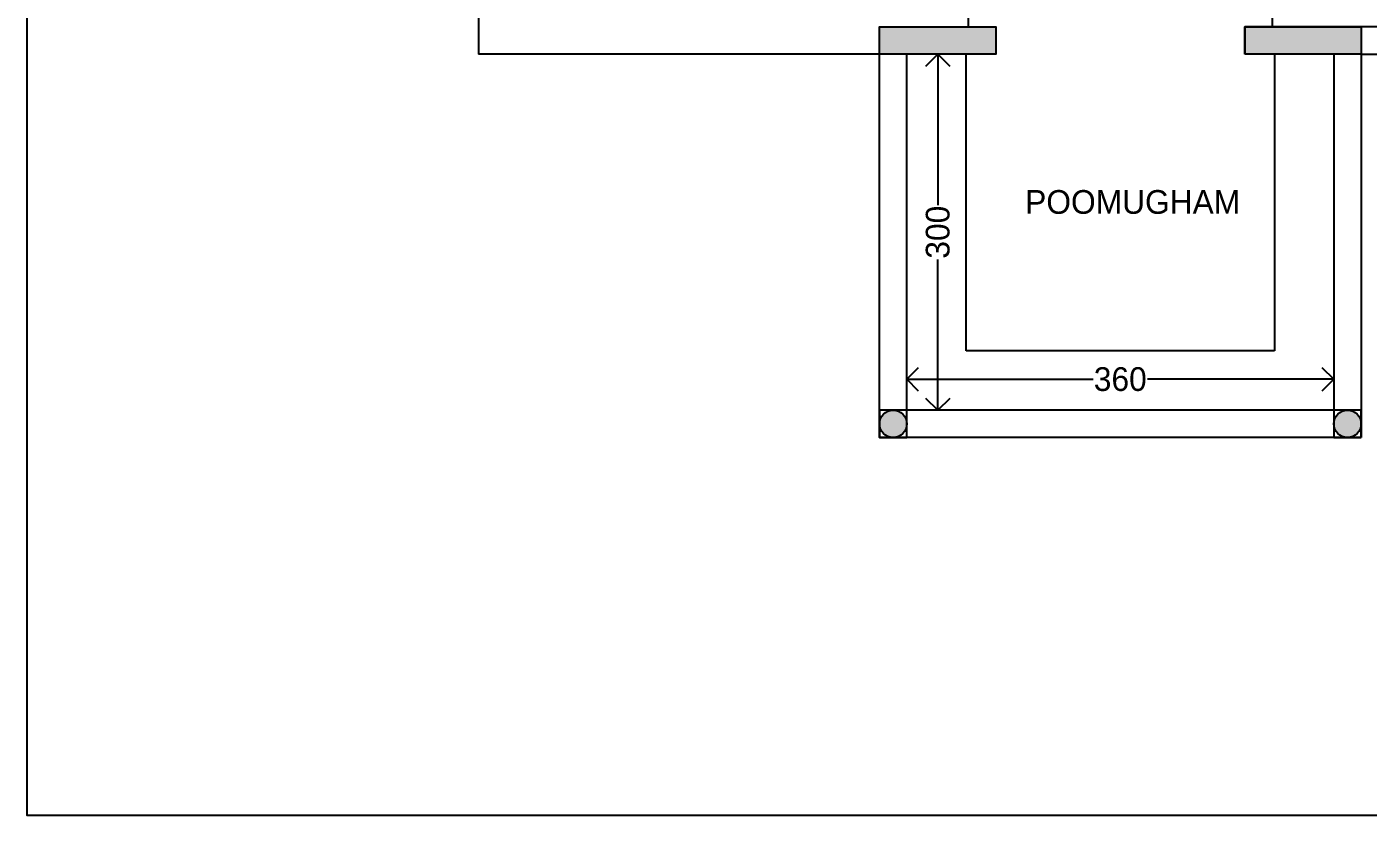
# Model space of a CAD drawing. Header units: inches. Extents: x -706 to 45253, y -3984 to 13819.
# Drawn here: x 19276 to 20407, y -930 to -266 of the extents above; entities that cross this region are included whole.
import ezdxf

# ---------------------------------------------------------------- set-up
doc = ezdxf.new("R2010")
doc.units = ezdxf.units.IN
doc.header["$PDMODE"] = 99
doc.header["$PDSIZE"] = 0.2
for name, color, linetype in [('BC-Hatch', 8, 'Continuous'), ('BC-WALLS', 1, 'Continuous'), ('BC-WHITECOLOR', 7, 'Continuous')]:
    doc.layers.add(name, color=color, linetype=linetype)
doc.styles.add('BC-1IN100-1', font='FreeSans.ttf', dxfattribs={"height": 20})
doc.styles.add('style2', font='FreeSans.ttf')
doc.dimstyles.new('BC-1IN100-1', dxfattribs={"dimtxt": 20, "dimasz": 20, "dimexe": 0.18, "dimexo": 0.0625, "dimgap": 1, "dimtad": 0, "dimtoh": 1, "dimdec": 1, "dimzin": 12, "dimdsep": 46, "dimtxsty": 'BC-1IN100-1', "dimblk": 'OPEN90', "dimcen": 0.09, "dimse1": 1, "dimse2": 1, "dimclrd": 256, "dimclre": 256, "dimclrt": 7, "dimadec": 0, "dimazin": 0, "dimtfac": 1, "dimtdec": 1, "dimtofl": 0, "dimtmove": 1, "dimatfit": 3, "dimldrblk": 'OPEN90', "dimfxl": 0, "dimtolj": 1, "dimtzin": 0, "dimlwd": -1, "dimarcsym": 0})

# ---------------------------------------------------------------- blocks, each defined once
blk = doc.blocks.new('_Open90')
at = {"color": 0, "linetype": 'ByBlock', "lineweight": -2}
for p, q in [((0, 0), (-1, 0)), ((-0.5, 0.5), (0, 0)), ((0, 0), (-0.5, -0.5))]:
    blk.add_line(p, q, dxfattribs=at)
blk = doc.blocks.new('*D401')
at = {"layer": 'BC-Hatch'}
for p, q in [((20038.1, -563), (20175.2, -563)), ((20358.1, -563), (20221, -563))]:
    blk.add_line(p, q, dxfattribs=at)
at = {"layer": 'Defpoints', "color": 0}
for p in [(20378.1, -563), (20018.1, -589.1), (20378.1, -589.1)]:
    blk.add_point(p, dxfattribs=at)
at = {"layer": 'BC-Hatch', "xscale": 20, "yscale": 20, "zscale": 20, "rotation": 180}
blk.add_blockref('_Open90', (20018.1, -563), dxfattribs=at)
at = {"layer": 'BC-Hatch', "xscale": 20, "yscale": 20, "zscale": 20}
blk.add_blockref('_Open90', (20378.1, -563), dxfattribs=at)
at = {"layer": 'BC-Hatch', "color": 7, "insert": (20198.1, -563), "char_height": 20, "attachment_point": 5, "style": 'BC-1IN100-1'}
blk.add_mtext('\\A1;360', dxfattribs=at)
blk = doc.blocks.new('*D402')
at = {"layer": 'BC-Hatch'}
for p, q in [((20044.3, -309.1), (20044.3, -416.2)), ((20044.3, -569.1), (20044.3, -462))]:
    blk.add_line(p, q, dxfattribs=at)
at = {"layer": 'Defpoints', "color": 0}
for p in [(20018.1, -289.1), (20044.3, -289.1), (20018.1, -589.1)]:
    blk.add_point(p, dxfattribs=at)
at = {"layer": 'BC-Hatch', "xscale": 20, "yscale": 20, "zscale": 20}
for p, rotation in [((20044.3, -289.1), 90), ((20044.3, -589.1), 270)]:
    blk.add_blockref('_Open90', p, dxfattribs=dict(at, rotation=rotation))
at = {"layer": 'BC-Hatch', "color": 7, "insert": (20044.3, -439.1), "char_height": 20, "attachment_point": 5, "rotation": 90, "style": 'BC-1IN100-1'}
blk.add_mtext('\\A1;300', dxfattribs=at)
blk = doc.blocks.new('*D437')
at = {"layer": 'BC-Hatch'}
for p, q in [((20090.1, -236.6), (20175.2, -236.6)), ((20306.1, -236.6), (20221.1, -236.6))]:
    blk.add_line(p, q, dxfattribs=at)
at = {"layer": 'Defpoints', "color": 0}
for p in [(20326.1, -236.6), (20070.1, -266.1), (20326.1, -266.1)]:
    blk.add_point(p, dxfattribs=at)
at = {"layer": 'BC-Hatch', "xscale": 20, "yscale": 20, "zscale": 20, "rotation": 180}
blk.add_blockref('_Open90', (20070.1, -236.6), dxfattribs=at)
at = {"layer": 'BC-Hatch', "xscale": 20, "yscale": 20, "zscale": 20}
blk.add_blockref('_Open90', (20326.1, -236.6), dxfattribs=at)
at = {"layer": 'BC-Hatch', "color": 7, "insert": (20198.1, -236.6), "char_height": 20, "attachment_point": 5, "style": 'BC-1IN100-1'}
blk.add_mtext('\\A1;256', dxfattribs=at)

msp = doc.modelspace()

# ---------------------------------------------------------------- hatches: boundary and pattern name
at = {"layer": 'BC-Hatch'}
h = msp.add_hatch(color=16, dxfattribs=at)
h.paths.add_polyline_path([(20739.13, 206.91), (20739.13, 582.91), (20716.13, 582.91), (20716.13, 206.91)])
h.paths.add_polyline_path([(20702.34, 33.91), (20711.25, 51.69), (20703.7, 33.91), (20739.13, 33.91), (20739.13, 56.91), (20678.98, 56.91), (20684.84, 33.91), (20692.57, 33.91), (20692.7, 34.8), (20692.65, 33.91)])
h.paths.add_polyline_path([(20683.01, 33.91), (20678.8, 56.91), (20621.13, 56.91), (20621.13, 33.91), (20666.02, 33.91), (20655.5, 46.39), (20669.98, 33.91)])
h.paths.add_polyline_path([(20421.13, 33.91), (20421.13, 56.91), (20253.13, 56.91), (20253.13, 46.13), (20253.13, 33.91)])
h.paths.add_polyline_path([(20303.13, 218.41, 1), (20326.13, 218.41, 1)])
h.paths.add_polyline_path([(20303.13, 571.41, 1), (20326.13, 571.41, 1)])
h.paths.add_polyline_path([(20093.13, 469.91), (20093.13, 582.91), (20070.13, 582.91), (20070.13, 469.91)])
h.paths.add_polyline_path([(20093.13, 56.91), (20093.13, 319.91), (20070.13, 319.91), (20070.13, 229.91), (20070.13, 56.91), (20040.13, 56.91), (20040.13, 33.91), (20143.13, 33.91), (20143.13, 46.13), (20143.13, 56.91)])
h.paths.add_polyline_path([(19980.13, 206.91), (19980.13, 229.91), (19680.13, 229.91), (19680.13, 294.91), (19657.13, 294.91), (19657.13, 206.91), (19680.13, 206.91)])
h.paths.add_polyline_path([(19680.13, 494.91), (19680.13, 571.41), (19957.13, 571.41), (19957.13, 559.91), (19980.13, 559.91), (19980.13, 582.91), (19657.13, 582.91), (19657.13, 494.91)])
h.paths.add_polyline_path([(19680.13, 56.91), (19680.13, 116.91), (19657.13, 116.91), (19657.13, 33.91), (19980.13, 33.91), (19980.13, 56.91)])
h.paths.add_polyline_path([(20093.13, -289.09), (20093.13, -266.09), (19995.13, -266.09), (19995.13, -289.09)])
h.paths.add_polyline_path([(20401.13, -289.09), (20401.13, -266.09), (20326.13, -266.09), (20303.13, -266.09), (20303.13, -289.09)])
h.paths.add_polyline_path([(20378.13, -600.59, 1), (20401.13, -600.59, 1)])
h.paths.add_polyline_path([(19995.13, -600.59, 1), (20018.13, -600.59, 1)])
h.paths.add_polyline_path([(19931.63, 56.91), (19931.63, 116.91), (19920.13, 116.91), (19920.13, 61.91, 0.0023088), (19920.87, 61.91), (19924.67, 61.91), (19924.67, 63.16), (19930.87, 63.16), (19930.87, 56.91)], flags=16)

# ---------------------------------------------------------------- linework, layer by layer
for p, q in [((19657.13, 33.91), (19657.13, -289.09)), ((20070.13, -266.09), (20070.13, 33.91)), ((20326.13, 33.91), (20326.13, -266.09)), ((19995.13, -612.09), (19995.13, -266.09)), ((20401.13, -266.09), (20303.13, -266.09)), ((20303.13, -266.09), (20303.13, -289.09)), ((20739.13, -266.09), (20326.13, -266.09)), ((20401.13, -266.09), (20401.13, -612.09)), ((19995.13, -289.09), (19657.13, -289.09)), ((20093.13, -289.09), (19995.13, -289.09)), ((20018.13, -612.09), (20018.13, -289.09)), ((20068.13, -539.09), (20068.13, -289.09)), ((20401.13, -289.09), (20303.13, -289.09)), ((20328.13, -289.09), (20328.13, -539.09)), ((20378.13, -289.09), (20378.13, -612.09)), ((20401.13, -289.09), (20739.13, -289.09)), ((20328.13, -539.09), (20068.13, -539.09)), ((20401.13, -589.09), (19995.13, -589.09)), ((19995.13, -589.09), (19995.13, -612.09)), ((19995.13, -589.09), (19995.13, -612.09)), ((20378.13, -589.09), (20378.13, -612.09)), ((20378.13, -589.09), (20378.13, -612.09)), ((20401.13, -612.09), (19995.13, -612.09)), ((20018.13, -612.09), (19995.13, -612.09)), ((20018.13, -612.09), (19995.13, -612.09)), ((20401.13, -612.09), (20378.13, -612.09)), ((20401.13, -612.09), (20378.13, -612.09))]:
    msp.add_line(p, q)
at = {"layer": 'BC-WALLS'}
for points in [[(19995.13, -289.09), (19995.13, -266.09), (20093.13, -266.09), (20093.13, -289.09)], [(20303.13, -289.09), (20303.13, -266.09), (20401.13, -266.09), (20401.13, -289.09)]]:
    msp.add_lwpolyline(points, close=True, dxfattribs=at)
for centre in [(20006.63, -600.59), (20389.63, -600.59)]:
    msp.add_circle(centre, 11.5, dxfattribs=at)
at = {"layer": 'BC-WHITECOLOR'}
for points in [[(20018.13, -612.09), (20018.13, -589.09), (19995.13, -589.09), (19995.13, -612.09)], [(20401.13, -612.09), (20401.13, -589.09), (20378.13, -589.09), (20378.13, -612.09)]]:
    msp.add_lwpolyline(points, close=True, dxfattribs=at)
at = {"layer": 'Defpoints'}
msp.add_lwpolyline([(21060.45, -930.24), (21060.45, 2146.74), (19276.42, 2146.74), (19276.42, -930.24)], close=True, dxfattribs=at)

# ---------------------------------------------------------------- texts
at = {"layer": 'BC-WHITECOLOR', "insert": (20117.92, -403.61), "char_height": 20, "width": 113.9495, "attachment_point": 1, "style": 'style2'}
msp.add_mtext('{\\fFreeSans|b0|i0|c0|p18;POOMUGHAM}', dxfattribs=at)

# ---------------------------------------------------------------- dimensions: what is measured, and where the dimension line sits
at = {"layer": 'BC-Hatch'}
for base, p1, p2, picture, middle in [((20326.13, -236.57), (20070.13, -266.09), (20326.13, -266.09), '*D437', (20198.13, -236.57)), ((20378.13, -563.02), (20018.13, -589.09), (20378.13, -589.09), '*D401', (20198.13, -563.02))]:
    dim = msp.add_linear_dim(base=base, p1=p1, p2=p2, dimstyle='BC-1IN100-1', dxfattribs=at)
    dim.commit()
    dim.dimension.update_dxf_attribs({"geometry": picture, "text_midpoint": middle})
dim = msp.add_linear_dim(base=(20044.33, -289.09), p1=(20018.13, -589.09), p2=(20018.13, -289.09), angle=90, dimstyle='BC-1IN100-1', dxfattribs=at)
dim.commit()
dim.dimension.update_dxf_attribs({"geometry": '*D402', "text_midpoint": (20044.33, -439.09)})

doc.saveas('drawing.dxf')
